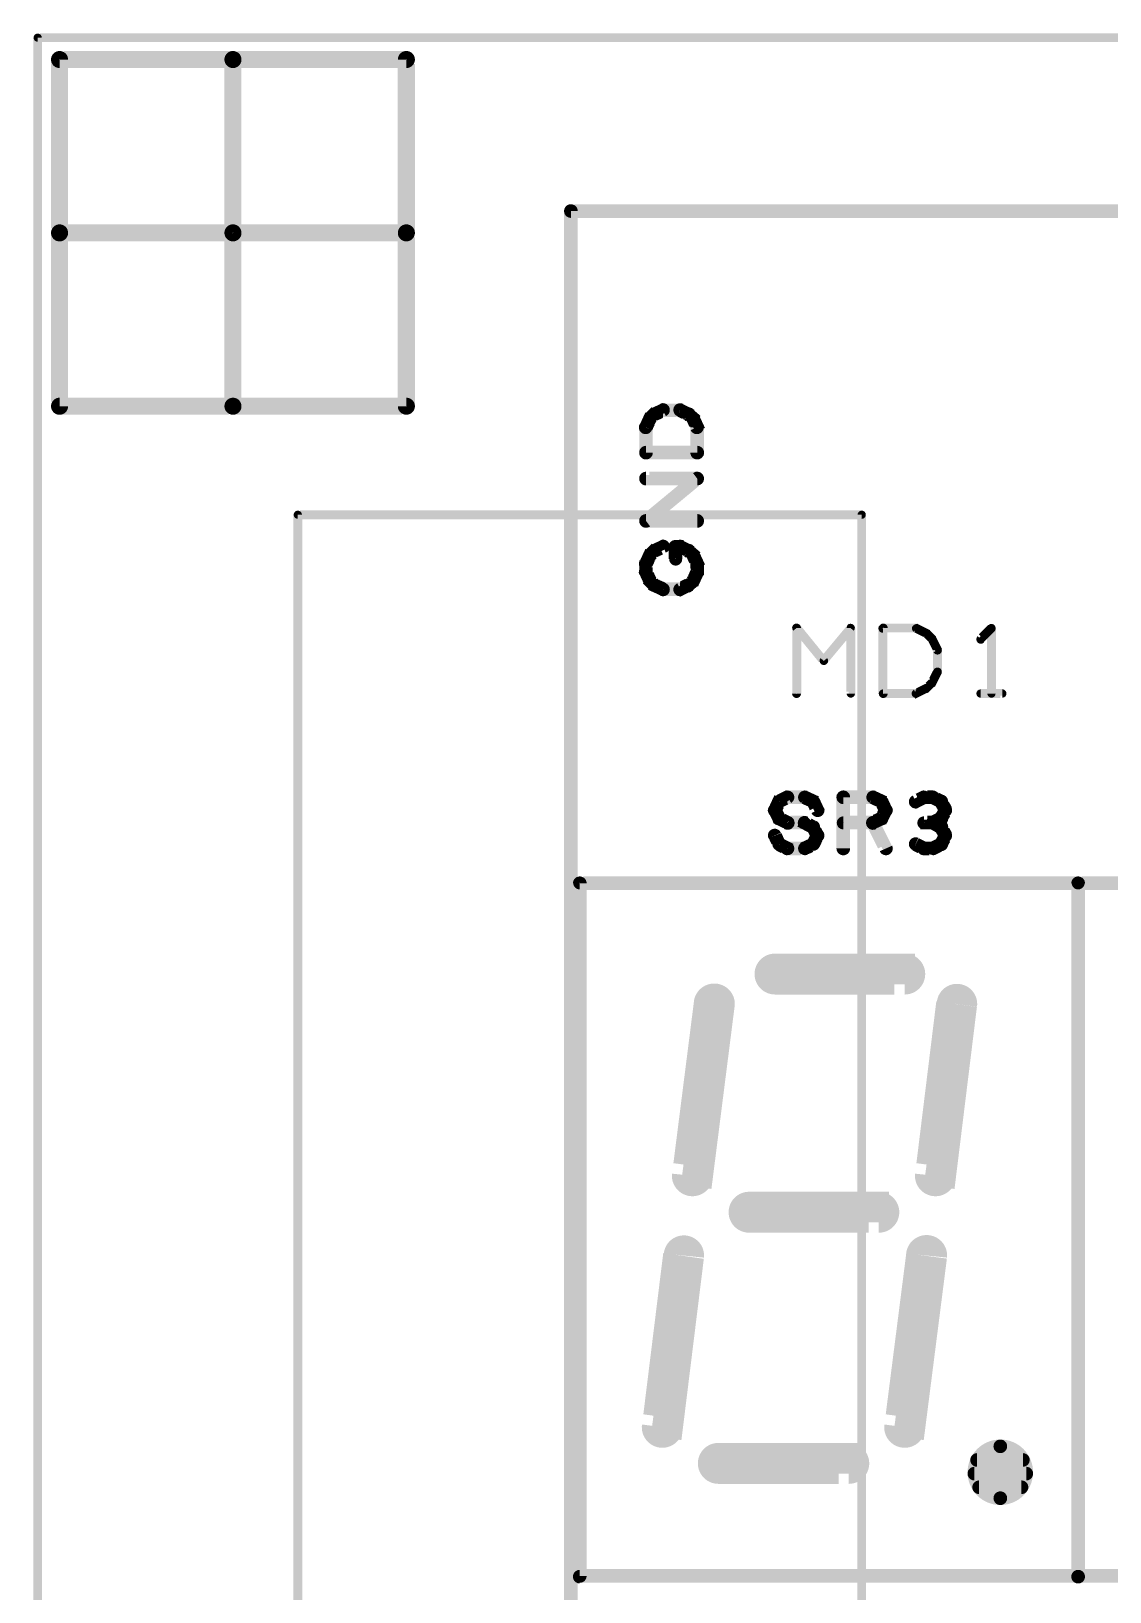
# Model space of a CAD drawing. Extents: x -1.7 to 62.6, y -2.2 to 33.2.
# Drawn here: x -1.69 to 14.11, y 9.3 to 32.17 of the extents above; entities that cross this region are included whole.
import ezdxf

# ---------------------------------------------------------------- set-up
doc = ezdxf.new("R2010")
doc.units = 0
doc.layers.add('_BOARD', color=254, linetype='CONTINUOUS')
doc.layers.add('TOP_SILK', color=1, linetype='CONTINUOUS')

msp = doc.modelspace()

# ---------------------------------------------------------------- linework, layer by layer
at = {"layer": '_BOARD', "color": 3}
msp.add_lwpolyline([(62.55, 32.07, 0.13, 0.13, 0), (-1.59, 32.07, 0.13, 0.13, 0), (-1.59, 32.07, 0, 0, 0), (-1.59, 32.07, 0.06, 0.06, 0), (-1.59, 32.1, 0.06, 0.06, 1), (-1.59, 32.04, 0, 0, 0), (-1.56, 32.07, 0.06, 0.06, 1), (-1.62, 32.07, 0, 0, 0), (-1.59, 32.07, 0, 0, 0), (-1.59, 32.07, 0.13, 0.13, 0), (-1.59, -1.59, 0, 0, 0), (-1.59, -1.59, 0.06, 0.06, 0), (-1.62, -1.59, 0.06, 0.06, 1), (-1.56, -1.59, 0, 0, 0), (-1.59, -1.56, 0.06, 0.06, 1), (-1.59, -1.62, 0, 0, 0), (-1.59, -1.59, 0, 0, 0), (-1.59, -1.59, 0.13, 0.13, 0), (62.55, -1.59, 0, 0, 0)], format="xyseb", dxfattribs=at)
at = {"layer": 'TOP_SILK', "color": 2}
for points in [[(-1.27, 29.27, 0.13, 0.13, 1), (-1.27, 29.15, 0, 0, 0), (-1.27, 29.21, 0, 0, 0), (-1.27, 29.21, 0.25, 0.25, 0), (1.27, 29.21, 0, 0, 0), (1.27, 29.21, 0.13, 0.13, 0), (1.27, 29.15, 0.13, 0.13, 1), (1.27, 29.27, 0, 0, 0), (1.21, 29.21, 0.13, 0.13, 1), (1.33, 29.21, 0, 0, 0), (1.27, 29.21, 0, 0, 0), (1.27, 29.21, 0.25, 0.25, 0), (1.27, 31.75, 0, 0, 0), (1.27, 31.75, 0.13, 0.13, 0), (1.33, 31.75, 0.13, 0.13, 1), (1.21, 31.75, 0, 0, 0), (1.27, 31.69, 0.13, 0.13, 1), (1.27, 31.81, 0, 0, 0), (1.27, 31.75, 0, 0, 0), (1.27, 31.75, 0.25, 0.25, 0), (-1.27, 31.75, 0, 0, 0), (-1.27, 31.75, 0.13, 0.13, 0), (-1.27, 31.81, 0.13, 0.13, 1), (-1.27, 31.69, 0, 0, 0), (-1.21, 31.75, 0.13, 0.13, 1), (-1.33, 31.75, 0, 0, 0), (-1.27, 31.75, 0, 0, 0), (-1.27, 31.75, 0.25, 0.25, 0), (-1.27, 29.21, 0.25, 0.25, 0), (-1.27, 29.21, 0, 0, 0), (-1.27, 29.21, 0.13, 0.13, 0), (-1.33, 29.21, 0.13, 0.13, 1), (-1.21, 29.21, 0, 0, 0)], [(1.27, 29.27, 0.13, 0.13, 1), (1.27, 29.15, 0, 0, 0), (1.27, 29.21, 0, 0, 0), (1.27, 29.21, 0.25, 0.25, 0), (3.81, 29.21, 0, 0, 0), (3.81, 29.21, 0.13, 0.13, 0), (3.81, 29.15, 0.13, 0.13, 1), (3.81, 29.27, 0, 0, 0), (3.75, 29.21, 0.13, 0.13, 1), (3.87, 29.21, 0, 0, 0), (3.81, 29.21, 0, 0, 0), (3.81, 29.21, 0.25, 0.25, 0), (3.81, 31.75, 0, 0, 0), (3.81, 31.75, 0.13, 0.13, 0), (3.87, 31.75, 0.13, 0.13, 1), (3.75, 31.75, 0, 0, 0), (3.81, 31.69, 0.13, 0.13, 1), (3.81, 31.81, 0, 0, 0), (3.81, 31.75, 0, 0, 0), (3.81, 31.75, 0.25, 0.25, 0), (1.27, 31.75, 0, 0, 0), (1.27, 31.75, 0.13, 0.13, 0), (1.27, 31.81, 0.13, 0.13, 1), (1.27, 31.69, 0, 0, 0), (1.33, 31.75, 0.13, 0.13, 1), (1.21, 31.75, 0, 0, 0), (1.27, 31.75, 0, 0, 0), (1.27, 31.75, 0.25, 0.25, 0), (1.27, 29.21, 0.25, 0.25, 0), (1.27, 29.21, 0, 0, 0), (1.27, 29.21, 0.13, 0.13, 0), (1.21, 29.21, 0.13, 0.13, 1), (1.33, 29.21, 0, 0, 0)], [(-1.27, 26.73, 0.13, 0.13, 1), (-1.27, 26.61, 0, 0, 0), (-1.27, 26.67, 0, 0, 0), (-1.27, 26.67, 0.25, 0.25, 0), (1.27, 26.67, 0, 0, 0), (1.27, 26.67, 0.13, 0.13, 0), (1.27, 26.61, 0.13, 0.13, 1), (1.27, 26.73, 0, 0, 0), (1.21, 26.67, 0.13, 0.13, 1), (1.33, 26.67, 0, 0, 0), (1.27, 26.67, 0, 0, 0), (1.27, 26.67, 0.25, 0.25, 0), (1.27, 29.21, 0, 0, 0), (1.27, 29.21, 0.13, 0.13, 0), (1.33, 29.21, 0.13, 0.13, 1), (1.21, 29.21, 0, 0, 0), (1.27, 29.15, 0.13, 0.13, 1), (1.27, 29.27, 0, 0, 0), (1.27, 29.21, 0, 0, 0), (1.27, 29.21, 0.25, 0.25, 0), (-1.27, 29.21, 0, 0, 0), (-1.27, 29.21, 0.13, 0.13, 0), (-1.27, 29.27, 0.13, 0.13, 1), (-1.27, 29.15, 0, 0, 0), (-1.21, 29.21, 0.13, 0.13, 1), (-1.33, 29.21, 0, 0, 0), (-1.27, 29.21, 0, 0, 0), (-1.27, 29.21, 0.25, 0.25, 0), (-1.27, 26.67, 0.25, 0.25, 0), (-1.27, 26.67, 0, 0, 0), (-1.27, 26.67, 0.13, 0.13, 0), (-1.33, 26.67, 0.13, 0.13, 1), (-1.21, 26.67, 0, 0, 0)], [(1.27, 26.73, 0.13, 0.13, 1), (1.27, 26.61, 0, 0, 0), (1.27, 26.67, 0, 0, 0), (1.27, 26.67, 0.25, 0.25, 0), (3.81, 26.67, 0, 0, 0), (3.81, 26.67, 0.13, 0.13, 0), (3.81, 26.61, 0.13, 0.13, 1), (3.81, 26.73, 0, 0, 0), (3.75, 26.67, 0.13, 0.13, 1), (3.87, 26.67, 0, 0, 0), (3.81, 26.67, 0, 0, 0), (3.81, 26.67, 0.25, 0.25, 0), (3.81, 29.21, 0, 0, 0), (3.81, 29.21, 0.13, 0.13, 0), (3.87, 29.21, 0.13, 0.13, 1), (3.75, 29.21, 0, 0, 0), (3.81, 29.15, 0.13, 0.13, 1), (3.81, 29.27, 0, 0, 0), (3.81, 29.21, 0, 0, 0), (3.81, 29.21, 0.25, 0.25, 0), (1.27, 29.21, 0, 0, 0), (1.27, 29.21, 0.13, 0.13, 0), (1.27, 29.27, 0.13, 0.13, 1), (1.27, 29.15, 0, 0, 0), (1.33, 29.21, 0.13, 0.13, 1), (1.21, 29.21, 0, 0, 0), (1.27, 29.21, 0, 0, 0), (1.27, 29.21, 0.25, 0.25, 0), (1.27, 26.67, 0.25, 0.25, 0), (1.27, 26.67, 0, 0, 0), (1.27, 26.67, 0.13, 0.13, 0), (1.21, 26.67, 0.13, 0.13, 1), (1.33, 26.67, 0, 0, 0)], [(6.35, 9.57, 0.1, 0.1, 1), (6.35, 9.47, 0, 0, 0), (6.35, 9.53, 0, 0, 0), (6.35, 9.53, 0.2, 0.2, 0), (13.65, 9.53, 0, 0, 0), (13.65, 9.53, 0.1, 0.1, 0), (13.65, 9.47, 0.1, 0.1, 1), (13.65, 9.57, 0, 0, 0), (13.6, 9.53, 0.1, 0.1, 1), (13.7, 9.53, 0, 0, 0), (13.65, 9.53, 0, 0, 0), (13.65, 9.53, 0.2, 0.2, 0), (13.65, 19.68, 0, 0, 0), (13.65, 19.68, 0.1, 0.1, 0), (13.7, 19.68, 0.1, 0.1, 1), (13.6, 19.68, 0, 0, 0), (13.65, 19.64, 0.1, 0.1, 1), (13.65, 19.73, 0, 0, 0), (13.65, 19.68, 0, 0, 0), (13.65, 19.68, 0.2, 0.2, 0), (6.35, 19.68, 0, 0, 0), (6.35, 19.68, 0.1, 0.1, 0), (6.35, 19.73, 0.1, 0.1, 1), (6.35, 19.64, 0, 0, 0), (6.4, 19.68, 0.1, 0.1, 1), (6.3, 19.68, 0, 0, 0), (6.35, 19.68, 0, 0, 0), (6.35, 19.68, 0.2, 0.2, 0), (6.35, 9.53, 0.2, 0.2, 0), (6.35, 9.53, 0, 0, 0), (6.35, 9.53, 0.1, 0.1, 0), (6.3, 9.53, 0.1, 0.1, 1), (6.4, 9.53, 0, 0, 0)], [(12.51, 11.38, 0.1, 0.1, 1), (12.51, 11.48, 0, 0, 0), (12.51, 11.43, 0, 0, 0), (12.51, 11.43, 0.2, 0.2, 1), (12.51, 10.67, 0, 0, 0), (12.51, 10.67, 0.1, 0.1, 0), (12.51, 10.62, 0.1, 0.1, 1), (12.51, 10.72, 0, 0, 0), (12.51, 10.72, 0.1, 0.1, 1), (12.51, 10.62, 0, 0, 0), (12.51, 10.67, 0, 0, 0), (12.51, 10.67, 0.2, 0.2, 1), (12.51, 11.43, 0.2, 0.2, 0), (12.51, 11.43, 0, 0, 0), (12.51, 11.43, 0.1, 0.1, 0), (12.51, 11.48, 0.1, 0.1, 1), (12.51, 11.38, 0, 0, 0)]]:
    msp.add_lwpolyline(points, format="xyseb", close=True, dxfattribs=at)
for points in [[(29.46, 6.03, 0.2, 0.2, 0), (29.46, 29.53, 0, 0, 0), (29.46, 29.53, 0.1, 0.1, 0), (29.51, 29.53, 0.1, 0.1, 1), (29.41, 29.53, 0, 0, 0), (29.46, 29.48, 0.1, 0.1, 1), (29.46, 29.58, 0, 0, 0), (29.46, 29.53, 0, 0, 0), (29.46, 29.53, 0.2, 0.2, 0), (6.22, 29.53, 0, 0, 0), (6.22, 29.53, 0.1, 0.1, 0), (6.22, 29.58, 0.1, 0.1, 1), (6.22, 29.48, 0, 0, 0), (6.27, 29.53, 0.1, 0.1, 1), (6.17, 29.53, 0, 0, 0), (6.22, 29.53, 0, 0, 0), (6.22, 29.53, 0.2, 0.2, 0), (6.22, 6.03, 0.2, 0.2, 0)], [(7.42, 26.59, 0.1, 0.1, 1), (7.46, 26.51, 0, 0, 0), (7.44, 26.55, 0, 0, 0), (7.44, 26.55, 0.2, 0.2, 0), (7.57, 26.61, 0.2, 0.2, 0), (7.57, 26.61, 0, 0, 0), (7.57, 26.61, 0.1, 0.1, 0), (7.59, 26.57, 0.1, 0.1, 1), (7.55, 26.66, 0, 0, 0)], [(7.57, 26.66, 0.1, 0.1, 1), (7.57, 26.56, 0, 0, 0), (7.57, 26.61, 0, 0, 0), (7.57, 26.61, 0.2, 0.2, 0), (7.82, 26.61, 0.2, 0.2, 0), (7.82, 26.61, 0, 0, 0), (7.82, 26.61, 0.1, 0.1, 0), (7.82, 26.56, 0.1, 0.1, 1), (7.82, 26.66, 0, 0, 0)], [(7.84, 26.66, 0.1, 0.1, 1), (7.8, 26.57, 0, 0, 0), (7.82, 26.61, 0, 0, 0), (7.82, 26.61, 0.2, 0.2, 0), (7.94, 26.55, 0.2, 0.2, 0), (7.94, 26.55, 0, 0, 0), (7.94, 26.55, 0.1, 0.1, 0), (7.92, 26.51, 0.1, 0.1, 1), (7.96, 26.59, 0, 0, 0)], [(7.27, 26.38, 0.1, 0.1, 1), (7.36, 26.34, 0, 0, 0), (7.32, 26.36, 0, 0, 0), (7.32, 26.36, 0.2, 0.2, 0), (7.38, 26.49, 0.2, 0.2, 0), (7.38, 26.49, 0, 0, 0), (7.38, 26.49, 0.1, 0.1, 0), (7.42, 26.47, 0.1, 0.1, 1), (7.34, 26.51, 0, 0, 0)], [(7.34, 26.52, 0.1, 0.1, 1), (7.42, 26.45, 0, 0, 0), (7.38, 26.49, 0, 0, 0), (7.38, 26.49, 0.2, 0.2, 0), (7.44, 26.55, 0.2, 0.2, 0), (7.44, 26.55, 0, 0, 0), (7.44, 26.55, 0.1, 0.1, 0), (7.48, 26.51, 0.1, 0.1, 1), (7.41, 26.59, 0, 0, 0)], [(7.98, 26.59, 0.1, 0.1, 1), (7.91, 26.51, 0, 0, 0), (7.94, 26.55, 0, 0, 0), (7.94, 26.55, 0.2, 0.2, 0), (8.01, 26.49, 0.2, 0.2, 0), (8.01, 26.49, 0, 0, 0), (8.01, 26.49, 0.1, 0.1, 0), (7.97, 26.45, 0.1, 0.1, 1), (8.04, 26.52, 0, 0, 0)], [(8.05, 26.51, 0.1, 0.1, 1), (7.96, 26.47, 0, 0, 0), (8.01, 26.49, 0, 0, 0), (8.01, 26.49, 0.2, 0.2, 0), (8.07, 26.36, 0.2, 0.2, 0), (8.07, 26.36, 0, 0, 0), (8.07, 26.36, 0.1, 0.1, 0), (8.02, 26.34, 0.1, 0.1, 1), (8.11, 26.38, 0, 0, 0)], [(7.27, 25.99, 0.1, 0.1, 1), (7.37, 25.99, 0, 0, 0), (7.32, 25.99, 0, 0, 0), (7.32, 25.99, 0.2, 0.2, 0), (7.32, 26.36, 0.2, 0.2, 0), (7.32, 26.36, 0, 0, 0), (7.32, 26.36, 0.1, 0.1, 0), (7.37, 26.36, 0.1, 0.1, 1), (7.27, 26.36, 0, 0, 0)], [(8.12, 26.36, 0.1, 0.1, 1), (8.02, 26.36, 0, 0, 0), (8.07, 26.36, 0, 0, 0), (8.07, 26.36, 0.2, 0.2, 0), (8.07, 25.99, 0.2, 0.2, 0), (8.07, 25.99, 0, 0, 0), (8.07, 25.99, 0.1, 0.1, 0), (8.02, 25.99, 0.1, 0.1, 1), (8.12, 25.99, 0, 0, 0)], [(8.07, 25.94, 0.1, 0.1, 1), (8.07, 26.04, 0, 0, 0), (8.07, 25.99, 0, 0, 0), (8.07, 25.99, 0.2, 0.2, 0), (7.32, 25.99, 0.2, 0.2, 0), (7.32, 25.99, 0, 0, 0), (7.32, 25.99, 0.1, 0.1, 0), (7.32, 26.04, 0.1, 0.1, 1), (7.32, 25.94, 0, 0, 0)], [(7.29, 25.03, 0.1, 0.1, 1), (7.35, 24.95, 0, 0, 0), (7.32, 24.99, 0, 0, 0), (7.32, 24.99, 0.2, 0.2, 0), (8.07, 25.61, 0.2, 0.2, 0), (8.07, 25.61, 0, 0, 0), (8.07, 25.61, 0.1, 0.1, 0), (8.1, 25.57, 0.1, 0.1, 1), (8.04, 25.65, 0, 0, 0)], [(8.07, 25.56, 0.1, 0.1, 1), (8.07, 25.66, 0, 0, 0), (8.07, 25.61, 0, 0, 0), (8.07, 25.61, 0.2, 0.2, 0), (7.32, 25.61, 0.2, 0.2, 0), (7.32, 25.61, 0, 0, 0), (7.32, 25.61, 0.1, 0.1, 0), (7.32, 25.66, 0.1, 0.1, 1), (7.32, 25.56, 0, 0, 0)], [(10.48, 5.4, 0.13, 0.13, 0), (10.48, 25.08, 0, 0, 0), (10.48, 25.08, 0.06, 0.06, 0), (10.51, 25.08, 0.06, 0.06, 1), (10.45, 25.08, 0, 0, 0), (10.48, 25.05, 0.06, 0.06, 1), (10.48, 25.11, 0, 0, 0), (10.48, 25.08, 0, 0, 0), (10.48, 25.08, 0.13, 0.13, 0), (2.22, 25.08, 0, 0, 0), (2.22, 25.08, 0.06, 0.06, 0), (2.22, 25.11, 0.06, 0.06, 1), (2.22, 25.05, 0, 0, 0), (2.25, 25.08, 0.06, 0.06, 1), (2.19, 25.08, 0, 0, 0), (2.22, 25.08, 0, 0, 0), (2.22, 25.08, 0.13, 0.13, 0), (2.22, 5.4, 0.13, 0.13, 0)], [(8.07, 24.94, 0.1, 0.1, 1), (8.07, 25.04, 0, 0, 0), (8.07, 24.99, 0, 0, 0), (8.07, 24.99, 0.2, 0.2, 0), (7.32, 24.99, 0.2, 0.2, 0), (7.32, 24.99, 0, 0, 0), (7.32, 24.99, 0.1, 0.1, 0), (7.32, 25.04, 0.1, 0.1, 1), (7.32, 24.94, 0, 0, 0)], [(7.34, 24.52, 0.1, 0.1, 1), (7.42, 24.45, 0, 0, 0), (7.38, 24.49, 0, 0, 0), (7.38, 24.49, 0.2, 0.2, 0), (7.44, 24.55, 0.2, 0.2, 0), (7.44, 24.55, 0, 0, 0), (7.44, 24.55, 0.1, 0.1, 0), (7.48, 24.51, 0.1, 0.1, 1), (7.41, 24.59, 0, 0, 0)], [(7.42, 24.59, 0.1, 0.1, 1), (7.46, 24.51, 0, 0, 0), (7.44, 24.55, 0, 0, 0), (7.44, 24.55, 0.2, 0.2, 0), (7.57, 24.61, 0.2, 0.2, 0), (7.57, 24.61, 0, 0, 0), (7.57, 24.61, 0.1, 0.1, 0), (7.59, 24.57, 0.1, 0.1, 1), (7.55, 24.66, 0, 0, 0)], [(7.75, 24.66, 0.1, 0.1, 1), (7.75, 24.56, 0, 0, 0), (7.75, 24.61, 0, 0, 0), (7.75, 24.61, 0.2, 0.2, 0), (7.82, 24.61, 0.2, 0.2, 0), (7.82, 24.61, 0, 0, 0), (7.82, 24.61, 0.1, 0.1, 0), (7.82, 24.56, 0.1, 0.1, 1), (7.82, 24.66, 0, 0, 0)], [(7.71, 24.43, 0.1, 0.1, 1), (7.8, 24.43, 0, 0, 0), (7.75, 24.43, 0, 0, 0), (7.75, 24.43, 0.2, 0.2, 0), (7.75, 24.61, 0.2, 0.2, 0), (7.75, 24.61, 0, 0, 0), (7.75, 24.61, 0.1, 0.1, 0), (7.8, 24.61, 0.1, 0.1, 1), (7.71, 24.61, 0, 0, 0)], [(7.84, 24.66, 0.1, 0.1, 1), (7.8, 24.57, 0, 0, 0), (7.82, 24.61, 0, 0, 0), (7.82, 24.61, 0.2, 0.2, 0), (7.94, 24.55, 0.2, 0.2, 0), (7.94, 24.55, 0, 0, 0), (7.94, 24.55, 0.1, 0.1, 0), (7.92, 24.51, 0.1, 0.1, 1), (7.96, 24.59, 0, 0, 0)], [(7.98, 24.59, 0.1, 0.1, 1), (7.91, 24.51, 0, 0, 0), (7.94, 24.55, 0, 0, 0), (7.94, 24.55, 0.2, 0.2, 0), (8.01, 24.49, 0.2, 0.2, 0), (8.01, 24.49, 0, 0, 0), (8.01, 24.49, 0.1, 0.1, 0), (7.97, 24.45, 0.1, 0.1, 1), (8.04, 24.52, 0, 0, 0)], [(7.27, 24.38, 0.1, 0.1, 1), (7.36, 24.34, 0, 0, 0), (7.32, 24.36, 0, 0, 0), (7.32, 24.36, 0.2, 0.2, 0), (7.38, 24.49, 0.2, 0.2, 0), (7.38, 24.49, 0, 0, 0), (7.38, 24.49, 0.1, 0.1, 0), (7.42, 24.47, 0.1, 0.1, 1), (7.34, 24.51, 0, 0, 0)], [(7.27, 24.24, 0.1, 0.1, 1), (7.37, 24.24, 0, 0, 0), (7.32, 24.24, 0, 0, 0), (7.32, 24.24, 0.2, 0.2, 0), (7.32, 24.36, 0.2, 0.2, 0), (7.32, 24.36, 0, 0, 0), (7.32, 24.36, 0.1, 0.1, 0), (7.37, 24.36, 0.1, 0.1, 1), (7.27, 24.36, 0, 0, 0)], [(8.05, 24.51, 0.1, 0.1, 1), (7.96, 24.47, 0, 0, 0), (8.01, 24.49, 0, 0, 0), (8.01, 24.49, 0.2, 0.2, 0), (8.07, 24.36, 0.2, 0.2, 0), (8.07, 24.36, 0, 0, 0), (8.07, 24.36, 0.1, 0.1, 0), (8.02, 24.34, 0.1, 0.1, 1), (8.11, 24.38, 0, 0, 0)], [(8.12, 24.36, 0.1, 0.1, 1), (8.02, 24.36, 0, 0, 0), (8.07, 24.36, 0, 0, 0), (8.07, 24.36, 0.2, 0.2, 0), (8.07, 24.24, 0.2, 0.2, 0), (8.07, 24.24, 0, 0, 0), (8.07, 24.24, 0.1, 0.1, 0), (8.02, 24.24, 0.1, 0.1, 1), (8.12, 24.24, 0, 0, 0)], [(7.34, 24.09, 0.1, 0.1, 1), (7.42, 24.13, 0, 0, 0), (7.38, 24.11, 0, 0, 0), (7.38, 24.11, 0.2, 0.2, 0), (7.32, 24.24, 0.2, 0.2, 0), (7.32, 24.24, 0, 0, 0), (7.32, 24.24, 0.1, 0.1, 0), (7.36, 24.26, 0.1, 0.1, 1), (7.27, 24.22, 0, 0, 0)], [(7.41, 24.01, 0.1, 0.1, 1), (7.48, 24.09, 0, 0, 0), (7.44, 24.05, 0, 0, 0), (7.44, 24.05, 0.2, 0.2, 0), (7.38, 24.11, 0.2, 0.2, 0), (7.38, 24.11, 0, 0, 0), (7.38, 24.11, 0.1, 0.1, 0), (7.42, 24.15, 0.1, 0.1, 1), (7.34, 24.08, 0, 0, 0)], [(8.04, 24.08, 0.1, 0.1, 1), (7.97, 24.15, 0, 0, 0), (8.01, 24.11, 0, 0, 0), (8.01, 24.11, 0.2, 0.2, 0), (7.94, 24.05, 0.2, 0.2, 0), (7.94, 24.05, 0, 0, 0), (7.94, 24.05, 0.1, 0.1, 0), (7.91, 24.09, 0.1, 0.1, 1), (7.98, 24.01, 0, 0, 0)], [(8.11, 24.22, 0.1, 0.1, 1), (8.02, 24.26, 0, 0, 0), (8.07, 24.24, 0, 0, 0), (8.07, 24.24, 0.2, 0.2, 0), (8.01, 24.11, 0.2, 0.2, 0), (8.01, 24.11, 0, 0, 0), (8.01, 24.11, 0.1, 0.1, 0), (7.96, 24.13, 0.1, 0.1, 1), (8.05, 24.09, 0, 0, 0)], [(7.55, 23.94, 0.1, 0.1, 1), (7.59, 24.03, 0, 0, 0), (7.57, 23.99, 0, 0, 0), (7.57, 23.99, 0.2, 0.2, 0), (7.44, 24.05, 0.2, 0.2, 0), (7.44, 24.05, 0, 0, 0), (7.44, 24.05, 0.1, 0.1, 0), (7.46, 24.09, 0.1, 0.1, 1), (7.42, 24.01, 0, 0, 0)], [(7.82, 23.94, 0.1, 0.1, 1), (7.82, 24.04, 0, 0, 0), (7.82, 23.99, 0, 0, 0), (7.82, 23.99, 0.2, 0.2, 0), (7.57, 23.99, 0.2, 0.2, 0), (7.57, 23.99, 0, 0, 0), (7.57, 23.99, 0.1, 0.1, 0), (7.57, 24.04, 0.1, 0.1, 1), (7.57, 23.94, 0, 0, 0)], [(7.96, 24.01, 0.1, 0.1, 1), (7.92, 24.09, 0, 0, 0), (7.94, 24.05, 0, 0, 0), (7.94, 24.05, 0.2, 0.2, 0), (7.82, 23.99, 0.2, 0.2, 0), (7.82, 23.99, 0, 0, 0), (7.82, 23.99, 0.1, 0.1, 0), (7.8, 24.03, 0.1, 0.1, 1), (7.84, 23.94, 0, 0, 0)], [(9.49, 22.46, 0.06, 0.06, 1), (9.56, 22.46, 0, 0, 0), (9.53, 22.46, 0, 0, 0), (9.53, 22.46, 0.13, 0.13, 0), (9.53, 23.42, 0.13, 0.13, 0), (9.53, 23.42, 0, 0, 0), (9.53, 23.42, 0.06, 0.06, 0), (9.56, 23.42, 0.06, 0.06, 1), (9.49, 23.42, 0, 0, 0)], [(9.55, 23.44, 0.06, 0.06, 1), (9.5, 23.4, 0, 0, 0), (9.53, 23.42, 0, 0, 0), (9.53, 23.42, 0.13, 0.13, 0), (9.92, 22.94, 0.13, 0.13, 0), (9.92, 22.94, 0, 0, 0), (9.92, 22.94, 0.06, 0.06, 0), (9.9, 22.92, 0.06, 0.06, 1), (9.95, 22.96, 0, 0, 0)], [(9.9, 22.96, 0.06, 0.06, 1), (9.95, 22.92, 0, 0, 0), (9.92, 22.94, 0, 0, 0), (9.92, 22.94, 0.13, 0.13, 0), (10.32, 23.42, 0.13, 0.13, 0), (10.32, 23.42, 0, 0, 0), (10.32, 23.42, 0.06, 0.06, 0), (10.34, 23.4, 0.06, 0.06, 1), (10.29, 23.44, 0, 0, 0)], [(10.35, 23.42, 0.06, 0.06, 1), (10.29, 23.42, 0, 0, 0), (10.32, 23.42, 0, 0, 0), (10.32, 23.42, 0.13, 0.13, 0), (10.32, 22.46, 0.13, 0.13, 0), (10.32, 22.46, 0, 0, 0), (10.32, 22.46, 0.06, 0.06, 0), (10.29, 22.46, 0.06, 0.06, 1), (10.35, 22.46, 0, 0, 0)], [(10.79, 23.45, 0.06, 0.06, 1), (10.79, 23.38, 0, 0, 0), (10.79, 23.42, 0, 0, 0), (10.79, 23.42, 0.13, 0.13, 0), (11.27, 23.42, 0.13, 0.13, 0), (11.27, 23.42, 0, 0, 0), (11.27, 23.42, 0.06, 0.06, 0), (11.27, 23.38, 0.06, 0.06, 1), (11.27, 23.45, 0, 0, 0)], [(10.76, 22.46, 0.06, 0.06, 1), (10.83, 22.46, 0, 0, 0), (10.79, 22.46, 0, 0, 0), (10.79, 22.46, 0.13, 0.13, 0), (10.79, 23.42, 0.13, 0.13, 0), (10.79, 23.42, 0, 0, 0), (10.79, 23.42, 0.06, 0.06, 0), (10.83, 23.42, 0.06, 0.06, 1), (10.76, 23.42, 0, 0, 0)], [(11.29, 23.44, 0.06, 0.06, 1), (11.26, 23.39, 0, 0, 0), (11.27, 23.42, 0, 0, 0), (11.27, 23.42, 0.13, 0.13, 0), (11.43, 23.34, 0.13, 0.13, 0), (11.43, 23.34, 0, 0, 0), (11.43, 23.34, 0.06, 0.06, 0), (11.42, 23.31, 0.06, 0.06, 1), (11.44, 23.36, 0, 0, 0)], [(11.45, 23.36, 0.06, 0.06, 1), (11.41, 23.31, 0, 0, 0), (11.43, 23.34, 0, 0, 0), (11.43, 23.34, 0.13, 0.13, 0), (11.51, 23.26, 0.13, 0.13, 0), (11.51, 23.26, 0, 0, 0), (11.51, 23.26, 0.06, 0.06, 0), (11.49, 23.23, 0.06, 0.06, 1), (11.53, 23.28, 0, 0, 0)], [(11.54, 23.27, 0.06, 0.06, 1), (11.48, 23.24, 0, 0, 0), (11.51, 23.26, 0, 0, 0), (11.51, 23.26, 0.13, 0.13, 0), (11.59, 23.1, 0.13, 0.13, 0), (11.59, 23.1, 0, 0, 0), (11.59, 23.1, 0.06, 0.06, 0), (11.56, 23.08, 0.06, 0.06, 1), (11.62, 23.11, 0, 0, 0)], [(12.4, 23.39, 0.06, 0.06, 1), (12.36, 23.44, 0, 0, 0), (12.38, 23.42, 0, 0, 0), (12.38, 23.42, 0.13, 0.13, 0), (12.22, 23.26, 0.13, 0.13, 0), (12.22, 23.26, 0, 0, 0), (12.22, 23.26, 0.06, 0.06, 0), (12.2, 23.28, 0.06, 0.06, 1), (12.25, 23.23, 0, 0, 0)], [(12.35, 22.46, 0.06, 0.06, 1), (12.41, 22.46, 0, 0, 0), (12.38, 22.46, 0, 0, 0), (12.38, 22.46, 0.13, 0.13, 0), (12.38, 23.42, 0.13, 0.13, 0), (12.38, 23.42, 0, 0, 0), (12.38, 23.42, 0.06, 0.06, 0), (12.41, 23.42, 0.06, 0.06, 1), (12.35, 23.42, 0, 0, 0)], [(11.62, 23.1, 0.06, 0.06, 1), (11.56, 23.1, 0, 0, 0), (11.59, 23.1, 0, 0, 0), (11.59, 23.1, 0.13, 0.13, 0), (11.59, 22.78, 0.13, 0.13, 0), (11.59, 22.78, 0, 0, 0), (11.59, 22.78, 0.06, 0.06, 0), (11.56, 22.78, 0.06, 0.06, 1), (11.62, 22.78, 0, 0, 0)], [(11.62, 22.77, 0.06, 0.06, 1), (11.56, 22.79, 0, 0, 0), (11.59, 22.78, 0, 0, 0), (11.59, 22.78, 0.13, 0.13, 0), (11.51, 22.62, 0.13, 0.13, 0), (11.51, 22.62, 0, 0, 0), (11.51, 22.62, 0.06, 0.06, 0), (11.48, 22.64, 0.06, 0.06, 1), (11.54, 22.61, 0, 0, 0)], [(11.53, 22.6, 0.06, 0.06, 1), (11.49, 22.64, 0, 0, 0), (11.51, 22.62, 0, 0, 0), (11.51, 22.62, 0.13, 0.13, 0), (11.43, 22.54, 0.13, 0.13, 0), (11.43, 22.54, 0, 0, 0), (11.43, 22.54, 0.06, 0.06, 0), (11.41, 22.57, 0.06, 0.06, 1), (11.45, 22.52, 0, 0, 0)], [(11.27, 22.43, 0.06, 0.06, 1), (11.27, 22.49, 0, 0, 0), (11.27, 22.46, 0, 0, 0), (11.27, 22.46, 0.13, 0.13, 0), (10.79, 22.46, 0.13, 0.13, 0), (10.79, 22.46, 0, 0, 0), (10.79, 22.46, 0.06, 0.06, 0), (10.79, 22.49, 0.06, 0.06, 1), (10.79, 22.43, 0, 0, 0)], [(11.44, 22.51, 0.06, 0.06, 1), (11.42, 22.57, 0, 0, 0), (11.43, 22.54, 0, 0, 0), (11.43, 22.54, 0.13, 0.13, 0), (11.27, 22.46, 0.13, 0.13, 0), (11.27, 22.46, 0, 0, 0), (11.27, 22.46, 0.06, 0.06, 0), (11.26, 22.49, 0.06, 0.06, 1), (11.29, 22.43, 0, 0, 0)], [(12.22, 22.49, 0.06, 0.06, 1), (12.22, 22.43, 0, 0, 0), (12.22, 22.46, 0, 0, 0), (12.22, 22.46, 0.13, 0.13, 0), (12.54, 22.46, 0.13, 0.13, 0), (12.54, 22.46, 0, 0, 0), (12.54, 22.46, 0.06, 0.06, 0), (12.54, 22.43, 0.06, 0.06, 1), (12.54, 22.49, 0, 0, 0)], [(9.25, 20.92, 0.1, 0.1, 1), (9.29, 20.83, 0, 0, 0), (9.27, 20.88, 0, 0, 0), (9.27, 20.88, 0.2, 0.2, 0), (9.39, 20.94, 0.2, 0.2, 0), (9.39, 20.94, 0, 0, 0), (9.39, 20.94, 0.1, 0.1, 0), (9.42, 20.9, 0.1, 0.1, 1), (9.37, 20.98, 0, 0, 0)], [(9.39, 20.99, 0.1, 0.1, 1), (9.39, 20.89, 0, 0, 0), (9.39, 20.94, 0, 0, 0), (9.39, 20.94, 0.2, 0.2, 0), (9.64, 20.94, 0.2, 0.2, 0), (9.64, 20.94, 0, 0, 0), (9.64, 20.94, 0.1, 0.1, 0), (9.64, 20.89, 0.1, 0.1, 1), (9.64, 20.99, 0, 0, 0)], [(9.67, 20.98, 0.1, 0.1, 1), (9.62, 20.9, 0, 0, 0), (9.64, 20.94, 0, 0, 0), (9.64, 20.94, 0.2, 0.2, 0), (9.77, 20.88, 0.2, 0.2, 0), (9.77, 20.88, 0, 0, 0), (9.77, 20.88, 0.1, 0.1, 0), (9.75, 20.83, 0.1, 0.1, 1), (9.79, 20.92, 0, 0, 0)], [(10.16, 20.19, 0.1, 0.1, 1), (10.26, 20.19, 0, 0, 0), (10.21, 20.19, 0, 0, 0), (10.21, 20.19, 0.2, 0.2, 0), (10.21, 20.94, 0.2, 0.2, 0), (10.21, 20.94, 0, 0, 0), (10.21, 20.94, 0.1, 0.1, 0), (10.26, 20.94, 0.1, 0.1, 1), (10.16, 20.94, 0, 0, 0)], [(10.21, 20.99, 0.1, 0.1, 1), (10.21, 20.89, 0, 0, 0), (10.21, 20.94, 0, 0, 0), (10.21, 20.94, 0.2, 0.2, 0), (10.64, 20.94, 0.2, 0.2, 0), (10.64, 20.94, 0, 0, 0), (10.64, 20.94, 0.1, 0.1, 0), (10.64, 20.89, 0.1, 0.1, 1), (10.64, 20.99, 0, 0, 0)], [(10.67, 20.98, 0.1, 0.1, 1), (10.62, 20.9, 0, 0, 0), (10.64, 20.94, 0, 0, 0), (10.64, 20.94, 0.2, 0.2, 0), (10.77, 20.88, 0.2, 0.2, 0), (10.77, 20.88, 0, 0, 0), (10.77, 20.88, 0.1, 0.1, 0), (10.75, 20.83, 0.1, 0.1, 1), (10.79, 20.92, 0, 0, 0)], [(11.42, 20.9, 0.1, 0.1, 1), (11.37, 20.98, 0, 0, 0), (11.39, 20.94, 0, 0, 0), (11.39, 20.94, 0.2, 0.2, 0), (11.27, 20.88, 0.2, 0.2, 0), (11.27, 20.88, 0, 0, 0), (11.27, 20.88, 0.1, 0.1, 0), (11.25, 20.92, 0.1, 0.1, 1), (11.29, 20.83, 0, 0, 0)], [(11.52, 20.89, 0.1, 0.1, 1), (11.52, 20.99, 0, 0, 0), (11.52, 20.94, 0, 0, 0), (11.52, 20.94, 0.2, 0.2, 0), (11.39, 20.94, 0.2, 0.2, 0), (11.39, 20.94, 0, 0, 0), (11.39, 20.94, 0.1, 0.1, 0), (11.39, 20.99, 0.1, 0.1, 1), (11.39, 20.89, 0, 0, 0)], [(11.62, 20.83, 0.1, 0.1, 1), (11.67, 20.92, 0, 0, 0), (11.64, 20.88, 0, 0, 0), (11.64, 20.88, 0.2, 0.2, 0), (11.52, 20.94, 0.2, 0.2, 0), (11.52, 20.94, 0, 0, 0), (11.52, 20.94, 0.1, 0.1, 0), (11.54, 20.98, 0.1, 0.1, 1), (11.5, 20.9, 0, 0, 0)], [(9.16, 20.77, 0.1, 0.1, 1), (9.25, 20.73, 0, 0, 0), (9.21, 20.75, 0, 0, 0), (9.21, 20.75, 0.2, 0.2, 0), (9.27, 20.88, 0.2, 0.2, 0), (9.27, 20.88, 0, 0, 0), (9.27, 20.88, 0.1, 0.1, 0), (9.31, 20.86, 0.1, 0.1, 1), (9.23, 20.9, 0, 0, 0)], [(9.23, 20.61, 0.1, 0.1, 1), (9.31, 20.65, 0, 0, 0), (9.27, 20.63, 0, 0, 0), (9.27, 20.63, 0.2, 0.2, 0), (9.21, 20.75, 0.2, 0.2, 0), (9.21, 20.75, 0, 0, 0), (9.21, 20.75, 0.1, 0.1, 0), (9.25, 20.77, 0.1, 0.1, 1), (9.16, 20.73, 0, 0, 0)], [(9.81, 20.9, 0.1, 0.1, 1), (9.73, 20.86, 0, 0, 0), (9.77, 20.88, 0, 0, 0), (9.77, 20.88, 0.2, 0.2, 0), (9.83, 20.75, 0.2, 0.2, 0), (9.83, 20.75, 0, 0, 0), (9.83, 20.75, 0.1, 0.1, 0), (9.79, 20.73, 0.1, 0.1, 1), (9.88, 20.77, 0, 0, 0)], [(10.81, 20.9, 0.1, 0.1, 1), (10.73, 20.86, 0, 0, 0), (10.77, 20.88, 0, 0, 0), (10.77, 20.88, 0.2, 0.2, 0), (10.83, 20.75, 0.2, 0.2, 0), (10.83, 20.75, 0, 0, 0), (10.83, 20.75, 0.1, 0.1, 0), (10.79, 20.73, 0.1, 0.1, 1), (10.88, 20.77, 0, 0, 0)], [(10.88, 20.73, 0.1, 0.1, 1), (10.79, 20.77, 0, 0, 0), (10.83, 20.75, 0, 0, 0), (10.83, 20.75, 0.2, 0.2, 0), (10.77, 20.63, 0.2, 0.2, 0), (10.77, 20.63, 0, 0, 0), (10.77, 20.63, 0.1, 0.1, 0), (10.73, 20.65, 0.1, 0.1, 1), (10.81, 20.61, 0, 0, 0)], [(11.66, 20.73, 0.1, 0.1, 1), (11.75, 20.77, 0, 0, 0), (11.71, 20.75, 0, 0, 0), (11.71, 20.75, 0.2, 0.2, 0), (11.64, 20.88, 0.2, 0.2, 0), (11.64, 20.88, 0, 0, 0), (11.64, 20.88, 0.1, 0.1, 0), (11.69, 20.9, 0.1, 0.1, 1), (11.6, 20.86, 0, 0, 0)], [(11.6, 20.65, 0.1, 0.1, 1), (11.69, 20.61, 0, 0, 0), (11.64, 20.63, 0, 0, 0), (11.64, 20.63, 0.2, 0.2, 0), (11.71, 20.75, 0.2, 0.2, 0), (11.71, 20.75, 0, 0, 0), (11.71, 20.75, 0.1, 0.1, 0), (11.75, 20.73, 0.1, 0.1, 1), (11.66, 20.77, 0, 0, 0)], [(9.37, 20.52, 0.1, 0.1, 1), (9.42, 20.61, 0, 0, 0), (9.39, 20.57, 0, 0, 0), (9.39, 20.57, 0.2, 0.2, 0), (9.27, 20.63, 0.2, 0.2, 0), (9.27, 20.63, 0, 0, 0), (9.27, 20.63, 0.1, 0.1, 0), (9.29, 20.67, 0.1, 0.1, 1), (9.25, 20.58, 0, 0, 0)], [(9.64, 20.52, 0.1, 0.1, 1), (9.64, 20.61, 0, 0, 0), (9.64, 20.57, 0, 0, 0), (9.64, 20.57, 0.2, 0.2, 0), (9.39, 20.57, 0.2, 0.2, 0), (9.39, 20.57, 0, 0, 0), (9.39, 20.57, 0.1, 0.1, 0), (9.39, 20.61, 0.1, 0.1, 1), (9.39, 20.52, 0, 0, 0)], [(9.75, 20.46, 0.1, 0.1, 1), (9.79, 20.55, 0, 0, 0), (9.77, 20.5, 0, 0, 0), (9.77, 20.5, 0.2, 0.2, 0), (9.64, 20.57, 0.2, 0.2, 0), (9.64, 20.57, 0, 0, 0), (9.64, 20.57, 0.1, 0.1, 0), (9.67, 20.61, 0.1, 0.1, 1), (9.62, 20.52, 0, 0, 0)], [(9.79, 20.36, 0.1, 0.1, 1), (9.88, 20.4, 0, 0, 0), (9.83, 20.38, 0, 0, 0), (9.83, 20.38, 0.2, 0.2, 0), (9.77, 20.5, 0.2, 0.2, 0), (9.77, 20.5, 0, 0, 0), (9.77, 20.5, 0.1, 0.1, 0), (9.81, 20.52, 0.1, 0.1, 1), (9.73, 20.48, 0, 0, 0)], [(10.64, 20.52, 0.1, 0.1, 1), (10.64, 20.61, 0, 0, 0), (10.64, 20.57, 0, 0, 0), (10.64, 20.57, 0.2, 0.2, 0), (10.21, 20.57, 0.2, 0.2, 0), (10.21, 20.57, 0, 0, 0), (10.21, 20.57, 0.1, 0.1, 0), (10.21, 20.61, 0.1, 0.1, 1), (10.21, 20.52, 0, 0, 0)], [(10.79, 20.58, 0.1, 0.1, 1), (10.75, 20.67, 0, 0, 0), (10.77, 20.63, 0, 0, 0), (10.77, 20.63, 0.2, 0.2, 0), (10.64, 20.57, 0.2, 0.2, 0), (10.64, 20.57, 0, 0, 0), (10.64, 20.57, 0.1, 0.1, 0), (10.62, 20.61, 0.1, 0.1, 1), (10.67, 20.52, 0, 0, 0)], [(10.69, 20.59, 0.1, 0.1, 1), (10.6, 20.54, 0, 0, 0), (10.64, 20.57, 0, 0, 0), (10.64, 20.57, 0.2, 0.2, 0), (10.83, 20.19, 0.2, 0.2, 0), (10.83, 20.19, 0, 0, 0), (10.83, 20.19, 0.1, 0.1, 0), (10.79, 20.17, 0.1, 0.1, 1), (10.88, 20.21, 0, 0, 0)], [(11.52, 20.52, 0.1, 0.1, 1), (11.52, 20.61, 0, 0, 0), (11.52, 20.57, 0, 0, 0), (11.52, 20.57, 0.2, 0.2, 0), (11.39, 20.57, 0.2, 0.2, 0), (11.39, 20.57, 0, 0, 0), (11.39, 20.57, 0.1, 0.1, 0), (11.39, 20.61, 0.1, 0.1, 1), (11.39, 20.52, 0, 0, 0)], [(11.5, 20.61, 0.1, 0.1, 1), (11.54, 20.52, 0, 0, 0), (11.52, 20.57, 0, 0, 0), (11.52, 20.57, 0.2, 0.2, 0), (11.64, 20.63, 0.2, 0.2, 0), (11.64, 20.63, 0, 0, 0), (11.64, 20.63, 0.1, 0.1, 0), (11.67, 20.58, 0.1, 0.1, 1), (11.62, 20.67, 0, 0, 0)], [(11.62, 20.46, 0.1, 0.1, 1), (11.67, 20.55, 0, 0, 0), (11.64, 20.5, 0, 0, 0), (11.64, 20.5, 0.2, 0.2, 0), (11.52, 20.57, 0.2, 0.2, 0), (11.52, 20.57, 0, 0, 0), (11.52, 20.57, 0.1, 0.1, 0), (11.54, 20.61, 0.1, 0.1, 1), (11.5, 20.52, 0, 0, 0)], [(11.66, 20.36, 0.1, 0.1, 1), (11.75, 20.4, 0, 0, 0), (11.71, 20.38, 0, 0, 0), (11.71, 20.38, 0.2, 0.2, 0), (11.64, 20.5, 0.2, 0.2, 0), (11.64, 20.5, 0, 0, 0), (11.64, 20.5, 0.1, 0.1, 0), (11.69, 20.52, 0.1, 0.1, 1), (11.6, 20.48, 0, 0, 0)], [(9.25, 20.4, 0.1, 0.1, 1), (9.16, 20.36, 0, 0, 0), (9.21, 20.38, 0, 0, 0), (9.21, 20.38, 0.2, 0.2, 0), (9.27, 20.25, 0.2, 0.2, 0), (9.27, 20.25, 0, 0, 0), (9.27, 20.25, 0.1, 0.1, 0), (9.23, 20.23, 0.1, 0.1, 1), (9.31, 20.27, 0, 0, 0)], [(9.29, 20.3, 0.1, 0.1, 1), (9.25, 20.21, 0, 0, 0), (9.27, 20.25, 0, 0, 0), (9.27, 20.25, 0.2, 0.2, 0), (9.39, 20.19, 0.2, 0.2, 0), (9.39, 20.19, 0, 0, 0), (9.39, 20.19, 0.1, 0.1, 0), (9.37, 20.15, 0.1, 0.1, 1), (9.42, 20.23, 0, 0, 0)], [(9.62, 20.23, 0.1, 0.1, 1), (9.67, 20.15, 0, 0, 0), (9.64, 20.19, 0, 0, 0), (9.64, 20.19, 0.2, 0.2, 0), (9.77, 20.25, 0.2, 0.2, 0), (9.77, 20.25, 0, 0, 0), (9.77, 20.25, 0.1, 0.1, 0), (9.79, 20.21, 0.1, 0.1, 1), (9.75, 20.3, 0, 0, 0)], [(9.73, 20.27, 0.1, 0.1, 1), (9.81, 20.23, 0, 0, 0), (9.77, 20.25, 0, 0, 0), (9.77, 20.25, 0.2, 0.2, 0), (9.83, 20.38, 0.2, 0.2, 0), (9.83, 20.38, 0, 0, 0), (9.83, 20.38, 0.1, 0.1, 0), (9.88, 20.36, 0.1, 0.1, 1), (9.79, 20.4, 0, 0, 0)], [(11.29, 20.3, 0.1, 0.1, 1), (11.25, 20.21, 0, 0, 0), (11.27, 20.25, 0, 0, 0), (11.27, 20.25, 0.2, 0.2, 0), (11.39, 20.19, 0.2, 0.2, 0), (11.39, 20.19, 0, 0, 0), (11.39, 20.19, 0.1, 0.1, 0), (11.37, 20.15, 0.1, 0.1, 1), (11.42, 20.23, 0, 0, 0)], [(11.5, 20.23, 0.1, 0.1, 1), (11.54, 20.15, 0, 0, 0), (11.52, 20.19, 0, 0, 0), (11.52, 20.19, 0.2, 0.2, 0), (11.64, 20.25, 0.2, 0.2, 0), (11.64, 20.25, 0, 0, 0), (11.64, 20.25, 0.1, 0.1, 0), (11.67, 20.21, 0.1, 0.1, 1), (11.62, 20.3, 0, 0, 0)], [(11.6, 20.27, 0.1, 0.1, 1), (11.69, 20.23, 0, 0, 0), (11.64, 20.25, 0, 0, 0), (11.64, 20.25, 0.2, 0.2, 0), (11.71, 20.38, 0.2, 0.2, 0), (11.71, 20.38, 0, 0, 0), (11.71, 20.38, 0.1, 0.1, 0), (11.75, 20.36, 0.1, 0.1, 1), (11.66, 20.4, 0, 0, 0)], [(9.39, 20.24, 0.1, 0.1, 1), (9.39, 20.14, 0, 0, 0), (9.39, 20.19, 0, 0, 0), (9.39, 20.19, 0.2, 0.2, 0), (9.64, 20.19, 0.2, 0.2, 0), (9.64, 20.19, 0, 0, 0), (9.64, 20.19, 0.1, 0.1, 0), (9.64, 20.14, 0.1, 0.1, 1), (9.64, 20.24, 0, 0, 0)], [(11.39, 20.24, 0.1, 0.1, 1), (11.39, 20.14, 0, 0, 0), (11.39, 20.19, 0, 0, 0), (11.39, 20.19, 0.2, 0.2, 0), (11.52, 20.19, 0.2, 0.2, 0), (11.52, 20.19, 0, 0, 0), (11.52, 20.19, 0.1, 0.1, 0), (11.52, 20.14, 0.1, 0.1, 1), (11.52, 20.24, 0, 0, 0)], [(21.59, 19.68, 0.2, 0.2, 0), (13.65, 19.68, 0, 0, 0), (13.65, 19.68, 0.1, 0.1, 0), (13.65, 19.73, 0.1, 0.1, 1), (13.65, 19.64, 0, 0, 0), (13.7, 19.68, 0.1, 0.1, 1), (13.6, 19.68, 0, 0, 0), (13.65, 19.68, 0, 0, 0), (13.65, 19.68, 0.2, 0.2, 0), (13.65, 9.53, 0.2, 0.2, 0), (13.65, 9.53, 0, 0, 0), (13.65, 9.53, 0.1, 0.1, 0), (13.6, 9.53, 0.1, 0.1, 1), (13.7, 9.53, 0, 0, 0), (13.65, 9.57, 0.1, 0.1, 1), (13.65, 9.47, 0, 0, 0), (13.65, 9.53, 0, 0, 0), (13.65, 9.53, 0.2, 0.2, 0), (21.59, 9.53, 0, 0, 0)], [(9.21, 18.5, 0.3, 0.3, 1), (9.21, 18.2, 0, 0, 0), (9.21, 18.35, 0, 0, 0), (9.21, 18.35, 0.6, 0.6, 0), (11.11, 18.35, 0.6, 0.6, 0), (11.11, 18.35, 0, 0, 0), (11.11, 18.35, 0.3, 0.3, 0), (11.11, 18.2, 0.3, 0.3, 1), (11.11, 18.5, 0, 0, 0)], [(8.47, 17.89, 0.3, 0.3, 1), (8.17, 17.93, 0, 0, 0), (8.32, 17.91, 0, 0, 0), (8.32, 17.91, 0.6, 0.6, 0), (8, 15.39, 0.6, 0.6, 0), (8, 15.39, 0, 0, 0), (8, 15.39, 0.3, 0.3, 0), (7.85, 15.41, 0.3, 0.3, 1), (8.15, 15.38, 0, 0, 0)], [(12.02, 17.89, 0.3, 0.3, 1), (11.73, 17.93, 0, 0, 0), (11.87, 17.91, 0, 0, 0), (11.87, 17.91, 0.6, 0.6, 0), (11.56, 15.39, 0.6, 0.6, 0), (11.56, 15.39, 0, 0, 0), (11.56, 15.39, 0.3, 0.3, 0), (11.41, 15.41, 0.3, 0.3, 1), (11.71, 15.38, 0, 0, 0)], [(8.83, 15.01, 0.3, 0.3, 1), (8.83, 14.71, 0, 0, 0), (8.83, 14.86, 0, 0, 0), (8.83, 14.86, 0.6, 0.6, 0), (10.73, 14.86, 0.6, 0.6, 0), (10.73, 14.86, 0, 0, 0), (10.73, 14.86, 0.3, 0.3, 0), (10.73, 14.71, 0.3, 0.3, 1), (10.73, 15.01, 0, 0, 0)], [(8.02, 14.21, 0.3, 0.3, 1), (7.73, 14.24, 0, 0, 0), (7.87, 14.22, 0, 0, 0), (7.87, 14.22, 0.6, 0.6, 0), (7.56, 11.71, 0.6, 0.6, 0), (7.56, 11.71, 0, 0, 0), (7.56, 11.71, 0.3, 0.3, 0), (7.41, 11.73, 0.3, 0.3, 1), (7.71, 11.69, 0, 0, 0)], [(11.58, 14.21, 0.3, 0.3, 1), (11.28, 14.24, 0, 0, 0), (11.43, 14.22, 0, 0, 0), (11.43, 14.22, 0.6, 0.6, 0), (11.11, 11.71, 0.6, 0.6, 0), (11.11, 11.71, 0, 0, 0), (11.11, 11.71, 0.3, 0.3, 0), (10.96, 11.73, 0.3, 0.3, 1), (11.26, 11.69, 0, 0, 0)], [(8.38, 11.33, 0.3, 0.3, 1), (8.38, 11.03, 0, 0, 0), (8.38, 11.18, 0, 0, 0), (8.38, 11.18, 0.6, 0.6, 0), (10.29, 11.18, 0.6, 0.6, 0), (10.29, 11.18, 0, 0, 0), (10.29, 11.18, 0.3, 0.3, 0), (10.29, 11.03, 0.3, 0.3, 1), (10.29, 11.33, 0, 0, 0)], [(12.17, 11.28, 0.1, 0.1, 1), (12.17, 11.18, 0, 0, 0), (12.17, 11.23, 0, 0, 0), (12.17, 11.23, 0.2, 0.2, 0), (12.84, 11.23, 0.2, 0.2, 0), (12.84, 11.23, 0, 0, 0), (12.84, 11.23, 0.1, 0.1, 0), (12.84, 11.18, 0.1, 0.1, 1), (12.84, 11.28, 0, 0, 0)], [(12.13, 11.08, 0.1, 0.1, 1), (12.13, 10.98, 0, 0, 0), (12.13, 11.03, 0, 0, 0), (12.13, 11.03, 0.2, 0.2, 0), (12.89, 11.03, 0.2, 0.2, 0), (12.89, 11.03, 0, 0, 0), (12.89, 11.03, 0.1, 0.1, 0), (12.89, 10.98, 0.1, 0.1, 1), (12.89, 11.08, 0, 0, 0)], [(12.2, 10.88, 0.1, 0.1, 1), (12.2, 10.78, 0, 0, 0), (12.2, 10.83, 0, 0, 0), (12.2, 10.83, 0.2, 0.2, 0), (12.82, 10.83, 0.2, 0.2, 0), (12.82, 10.83, 0, 0, 0), (12.82, 10.83, 0.1, 0.1, 0), (12.82, 10.78, 0.1, 0.1, 1), (12.82, 10.88, 0, 0, 0)]]:
    msp.add_lwpolyline(points, format="xyseb", dxfattribs=at)

doc.saveas('drawing.dxf')
